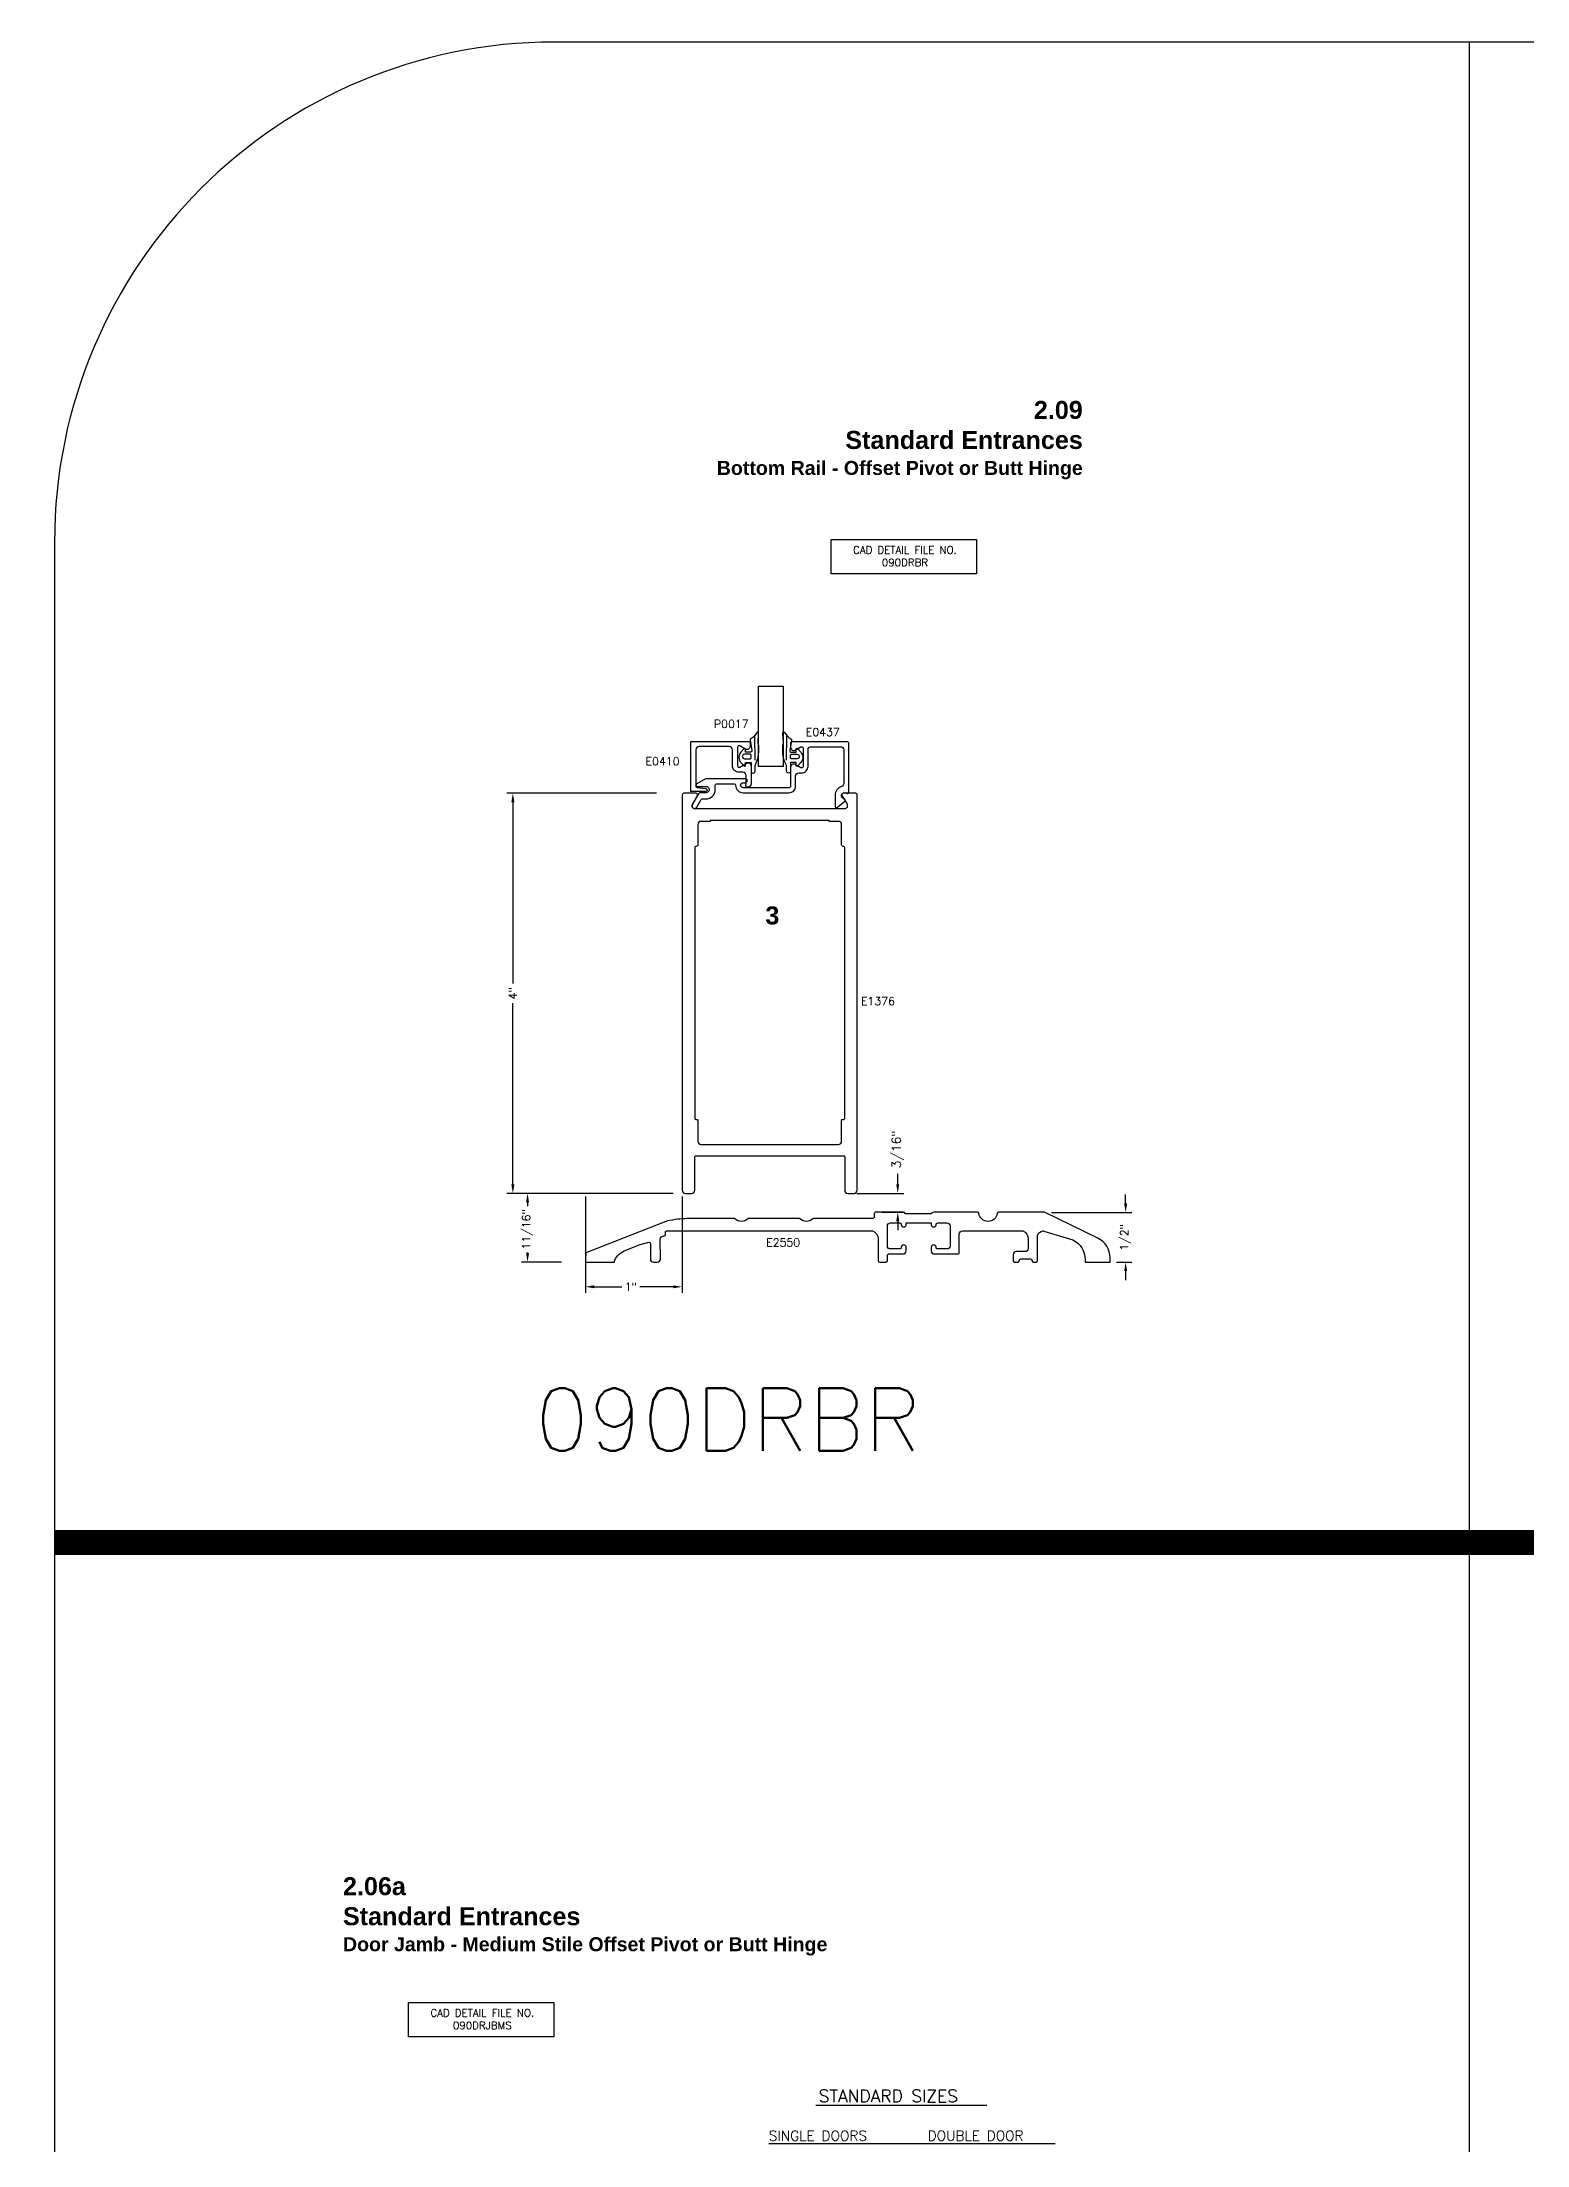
# Model space of a CAD drawing. Extents: x 0 to 130, y 0 to 90.
# Drawn here: x 0.12 to 14.98, y 68.85 to 89.88 of the extents above; entities that cross this region are included whole.
import ezdxf

# ---------------------------------------------------------------- set-up
doc = ezdxf.new("R2010")
doc.units = 0
doc.header["$MEASUREMENT"] = 0
doc.header["$PDMODE"] = 3
doc.layers.get('DEFPOINTS').update_dxf_attribs({"linetype": 'CONTINUOUS'})
for name, color, linetype in [('R-ANNO-DIMS', 3, 'CONTINUOUS'), ('R-ANNO-TEXT', 6, 'CONTINUOUS'), ('R-DET1', 4, 'CONTINUOUS'), ('R-DET2', 2, 'CONTINUOUS'), ('R-DET3', 5, 'CONTINUOUS'), ('R-OTLN', 1, 'CONTINUOUS'), ('TITLE', 7, 'CONTINUOUS')]:
    doc.layers.add(name, color=color, linetype=linetype)
doc.styles.get("Standard").update_dxf_attribs({"font": 'simplex'})
doc.dimstyles.new('1X', dxfattribs={"dimscale": 0, "dimtxt": 0.08, "dimasz": 0.09, "dimexe": 0.062, "dimexo": 0.062, "dimgap": 0.045, "dimtad": 0, "dimdec": 4, "dimzin": 4, "dimtxsty": 'STANDARD', "dimcen": 0, "dimazin": 3, "dimtp": 0.02, "dimtfac": 1, "dimtdec": 4, "dimtofl": 0, "dimtmove": 0, "dimatfit": 3, "dimtolj": 1, "dimtzin": 4})

# ---------------------------------------------------------------- blocks, each defined once
blk = doc.blocks.new('*D150')
at = {"layer": 'DEFPOINTS', "color": 0}
for p in [(6.499, 78.368), (4.982, 77.681), (5.383, 77.681)]:
    blk.add_point(p, dxfattribs=at)
at = {"layer": 'R-ANNO-DIMS', "color": 0}
for p, q in [((6.437, 78.368), (4.92, 78.368)), ((4.982, 78.278), (4.982, 78.241)), ((5.321, 77.681), (4.92, 77.681)), ((4.982, 77.771), (4.982, 77.778))]:
    blk.add_line(p, q, dxfattribs=at)
for points in [[(4.967, 78.278), (4.997, 78.278), (4.982, 78.368)], [(4.967, 77.771), (4.997, 77.771), (4.982, 77.681)]]:
    blk.add_solid(points, dxfattribs=at)
at = {"layer": 'R-ANNO-DIMS', "color": 0, "insert": (4.982, 78.009), "char_height": 0.08, "attachment_point": 5, "rotation": 90}
blk.add_mtext('\\A1;11/16"', dxfattribs=at)
blk = doc.blocks.new('*D151')
at = {"layer": 'DEFPOINTS', "color": 0}
for p in [(4.835, 82.368), (6.335, 82.368), (6.351, 78.368)]:
    blk.add_point(p, dxfattribs=at)
at = {"layer": 'R-ANNO-DIMS', "color": 0}
for p, q in [((6.273, 82.368), (4.773, 82.368)), ((4.835, 82.278), (4.835, 80.466)), ((4.835, 78.458), (4.835, 80.27)), ((6.289, 78.368), (4.773, 78.368))]:
    blk.add_line(p, q, dxfattribs=at)
for points in [[(4.82, 82.278), (4.85, 82.278), (4.835, 82.368)], [(4.82, 78.458), (4.85, 78.458), (4.835, 78.368)]]:
    blk.add_solid(points, dxfattribs=at)
at = {"layer": 'R-ANNO-DIMS', "color": 0, "insert": (4.835, 80.368), "char_height": 0.08, "attachment_point": 5, "rotation": 90}
blk.add_mtext('\\A1;4"', dxfattribs=at)
blk = doc.blocks.new('S')
at = {"layer": 'R-DET2'}
for p, q in [((4.542, 7.201), (4.542, 8.004)), ((4.542, 8.004), (4.792, 8.004)), ((4.792, 7.201), (4.792, 8.004)), ((4.792, 7.201), (4.542, 7.201))]:
    blk.add_line(p, q, dxfattribs=at)
blk = doc.blocks.new('GLASS')
at = {"layer": 'R-DET2'}
blk.add_blockref('S', (-4.542, -7.201), dxfattribs=at)
blk = doc.blocks.new('QUARTER_INCH_GLASS')
at = {"layer": 'R-DET2'}
blk.add_blockref('GLASS', (0, 0), dxfattribs=at)
blk = doc.blocks.new('1-4_P0017')
at = {"layer": 'R-DET2'}
for points in [[(-0.127, 0.093), (-0.131, 0.191, -0.280474), (-0.115, 0.201, 0.169063), (-0.053, 0.132, -0.378809), (-0.045, 0.121), (-0.064, 0.016, 0.346242), (-0.054, 0), (0, 0), (0.001, 0.03, -0.608656), (0.014, 0.036), (0.047, -0.001, -0.378617), (0.047, -0.104), (0.014, -0.141, -0.608656), (0.001, -0.135), (0, -0.105), (-0.055, -0.105), (-0.055, -0.19, -1), (-0.095, -0.19), (-0.095, -0.135, -0.175364)], [(0.032, -0.051, -0.341999), (0.012, -0.066), (-0.047, -0.066, -0.414214), (-0.055, -0.058), (-0.055, -0.029, -0.414214), (-0.047, -0.021), (0.012, -0.021, -0.341999), (0.032, -0.036, -0.127017)]]:
    blk.add_lwpolyline(points, format="xyb", close=True, dxfattribs=at)
blk.add_lwpolyline([(-0.095, -0.082), (-0.094, 0.158)], dxfattribs=at)
blk = doc.blocks.new('*D152')
at = {"layer": 'DEFPOINTS', "color": 0}
for p in [(10.16, 78.177), (10.965, 78.177), (10.81, 77.681)]:
    blk.add_point(p, dxfattribs=at)
at = {"layer": 'R-ANNO-DIMS', "color": 0}
for p, q in [((10.965, 78.267), (10.965, 78.357)), ((10.222, 78.177), (11.027, 78.177)), ((10.872, 77.681), (11.027, 77.681)), ((10.965, 77.591), (10.965, 77.501))]:
    blk.add_line(p, q, dxfattribs=at)
for points in [[(10.95, 78.267), (10.98, 78.267), (10.965, 78.177)], [(10.95, 77.591), (10.98, 77.591), (10.965, 77.681)]]:
    blk.add_solid(points, dxfattribs=at)
at = {"layer": 'R-ANNO-DIMS', "color": 0, "insert": (10.965, 77.928), "char_height": 0.08, "attachment_point": 5, "rotation": 90}
blk.add_mtext('\\A1;1/2"', dxfattribs=at)
blk = doc.blocks.new('*D153')
at = {"layer": 'DEFPOINTS', "color": 0}
for p in [(5.56, 78.399), (6.529, 78.399), (5.56, 77.434)]:
    blk.add_point(p, dxfattribs=at)
at = {"layer": 'R-ANNO-DIMS', "color": 0}
for p, q in [((5.56, 78.337), (5.56, 77.372)), ((6.529, 78.337), (6.529, 77.372)), ((5.65, 77.434), (5.924, 77.434)), ((6.439, 77.434), (6.106, 77.434))]:
    blk.add_line(p, q, dxfattribs=at)
for points in [[(5.65, 77.449), (5.65, 77.419), (5.56, 77.434)], [(6.439, 77.449), (6.439, 77.419), (6.529, 77.434)]]:
    blk.add_solid(points, dxfattribs=at)
at = {"layer": 'R-ANNO-DIMS', "color": 0, "insert": (6.015, 77.434), "char_height": 0.08, "attachment_point": 5}
blk.add_mtext('\\A1;1"', dxfattribs=at)
blk = doc.blocks.new('*D154')
at = {"layer": 'DEFPOINTS', "color": 0}
for p in [(8.217, 78.368), (8.465, 78.18), (8.685, 78.18)]:
    blk.add_point(p, dxfattribs=at)
at = {"layer": 'R-ANNO-DIMS', "color": 0}
for p, q in [((8.685, 78.458), (8.685, 78.564)), ((8.277, 78.368), (8.745, 78.368)), ((8.525, 78.18), (8.745, 78.18)), ((8.685, 78.09), (8.685, 78))]:
    blk.add_line(p, q, dxfattribs=at)
for points in [[(8.67, 78.458), (8.7, 78.458), (8.685, 78.368)], [(8.67, 78.09), (8.7, 78.09), (8.685, 78.18)]]:
    blk.add_solid(points, dxfattribs=at)
at = {"layer": 'R-ANNO-DIMS', "color": 0, "insert": (8.685, 78.808), "char_height": 0.09, "attachment_point": 5, "rotation": 90}
blk.add_mtext('\\A1;3/16"', dxfattribs=at)

msp = doc.modelspace()

# ---------------------------------------------------------------- linework, layer by layer
at = {"layer": 'R-ANNO-TEXT'}
for p, q in [((7.8660697, 69.2527325), (9.5762306, 69.2527325)), ((7.3957755, 68.8681165), (10.260295, 68.8681165))]:
    msp.add_line(p, q, dxfattribs=at)
for points in [[(8.0205998, 84.9039944), (9.4720798, 84.9039944), (9.4720798, 84.5619315), (8.0205998, 84.5619315)], [(3.7925497, 70.2771474), (5.2440297, 70.2771474), (5.2440297, 69.9350846), (3.7925497, 69.9350846)]]:
    msp.add_lwpolyline(points, close=True, dxfattribs=at)
at = {"layer": 'R-DET1'}
for points in [[(7.1791546, 82.4297426, -0.4559911352), (7.1643026, 82.446843), (7.1675386, 82.4697425), (7.1675406, 82.5467813, 0.4142135624), (7.1365406, 82.5777813), (7.0977286, 82.5777811, -0.4157347224), (7.0325396, 82.6429294), (7.0325386, 82.8037426, 0.4142135624), (7.0015386, 82.8347426), (6.6975416, 82.8347426, 0.4142135624), (6.6665416, 82.8037426), (6.6665386, 82.440036, 0.3788668862), (6.6797106, 82.4251478), (6.7653676, 82.4146304, -0.9407073484), (6.7635396, 82.3847424), (6.6165406, 82.3847425), (6.6165406, 82.8847425), (7.20754, 82.8847425), (7.2075416, 82.8374359, -0.5773503096), (7.1610416, 82.8105892), (7.1050396, 82.8429209, 0.5773499476), (7.0825396, 82.8299305), (7.0825396, 82.642781, 0.5773500587), (7.1050396, 82.6297906), (7.1710396, 82.6678958, -0.5773539269), (7.2175401, 82.6410491), (7.21754, 82.4607427, -0.4142112814), (7.18654, 82.4297426), (7.1791546, 82.4297426)], [(7.1373042, 82.3740145), (7.598308, 82.3740145, 0.4142135624), (7.663308, 82.4390145), (7.663308, 82.5410275, -0.4142135624), (7.694308, 82.5720275), (7.723308, 82.5720275, 0.4142135624), (7.788308, 82.6370275), (7.788308, 82.8030135, -0.4142135624), (7.819308, 82.8340135), (8.113303, 82.8340135, -0.4142135624), (8.144303, 82.8030135), (8.144303, 82.4659732, -0.3256627349), (8.1228033, 82.4364648, 0.3256627349), (8.058304, 82.3479396), (8.058304, 82.2395599, 0.6370702608), (8.0829458, 82.2280692), (8.1555869, 82.2890223, 0.4779725156), (8.15529, 82.3045828), (8.1352133, 82.3201637, -0.8690679817), (8.1657244, 82.3734399), (8.1805947, 82.3674966, 0.5305087646), (8.194306, 82.3767824), (8.194306, 82.8690165, 0.4142135624), (8.179306, 82.8840165), (7.628304, 82.8840165, 0.4142135624), (7.613304, 82.8690165), (7.613304, 82.8265192, 0.5773590294), (7.6598047, 82.7996728), (7.7158037, 82.8320058, -0.5773590294), (7.738304, 82.8190156), (7.738304, 82.6370285, -0.5773411719), (7.7158044, 82.6240379), (7.6598033, 82.6563681, 0.5773411719), (7.613304, 82.6295209), (7.613304, 82.4390135, -0.4142135624), (7.598304, 82.4240135), (7.1373066, 82.4240135, -1), (7.1373066, 82.4740165), (7.1593097, 82.4740165, 1), (7.1593097, 82.5140135), (6.7623066, 82.5140135), (6.6756873, 82.464005, 0.7673308308), (6.6831872, 82.4360145), (6.7668373, 82.4360145, -1.0057039516), (6.7671889, 82.3740165), (6.7081886, 82.3740145, 0.2679461651), (6.6951986, 82.3665142), (6.6305375, 82.2545117, 0.9999753426), (6.6738363, 82.2295131), (6.7171411, 82.3045149, -0.2679423533), (6.7301313, 82.3120145), (6.7671917, 82.3120145, 0.4142135624), (6.8601917, 82.4050145), (6.8601917, 82.4490145, -0.4142135624), (6.8751911, 82.4640145), (7.0473051, 82.4640145, -0.4142119352), (7.0623051, 82.4490146, 0.4142119352), (7.1373066, 82.3740135)]]:
    msp.add_lwpolyline(points, format="xyb", dxfattribs=at)
msp.add_lwpolyline([(9.0278012, 78.1694147, -0.2651930726), (9.0150048, 78.1623236), (8.7732059, 78.1623236, -0.2433130296), (8.7610976, 78.168325, 0.2491639954), (8.7398901, 78.1804364), (8.4652063, 78.1804364, 0.4142135624), (8.4502063, 78.1654364), (8.4502063, 78.1329364, -0.4142135624), (8.4352063, 78.1179364), (7.8472688, 78.1179358, 0.1944219694), (7.8368569, 78.1136996, -0.4054904155), (7.7073158, 78.1136996, 0.1950331961), (7.6968688, 78.1179358), (7.1959954, 78.1179358, 0.1950331961), (7.1855484, 78.1136996, -0.4054904155), (7.0560073, 78.1136996, 0.1950331961), (7.0455603, 78.1179358), (6.5913547, 78.11748, 0.0881643195), (6.5810185, 78.1156432, 0.0425844594), (6.3815518, 78.0927839), (5.5759052, 77.7770623, 0.2666574279), (5.5665579, 77.7654111), (5.5600851, 77.7239665), (5.5600851, 77.6951665, 0.4302683561), (5.5750851, 77.6805014), (5.8467345, 77.6805014, -0.2092457694), (5.9484718, 77.7921452), (6.1095201, 77.8558828), (6.1957259, 77.8796718, -0.4064313497), (6.2104433, 77.8646262), (6.2103666, 77.7111664, 0.4241687707), (6.2412689, 77.6805014), (6.2792689, 77.6805014, 0.4219154227), (6.3102689, 77.7111665), (6.3102044, 77.9117208, -0.4142135624), (6.3412044, 77.9427208), (6.3473528, 77.9427208, 0.4142135624), (6.3623528, 77.9577208), (6.3623528, 77.9881694, -0.2079149748), (6.3733198, 77.9929358), (7.6968688, 77.9929358), (8.3900145, 77.9929358), (8.4310262, 77.9929358, -0.338557563), (8.4891744, 77.9120025), (8.4891744, 77.6955014, 0.4142135597), (8.5041744, 77.6805014), (8.5670847, 77.6805014, 0.388767889), (8.5819341, 77.6940013), (8.5819341, 77.7473236, -0.4142135624), (8.5969341, 77.7623236), (8.7389341, 77.7623236, 0.4142135624), (8.7699341, 77.7933236), (8.7699341, 77.8273236, 0.4142135624), (8.7449341, 77.8523236, 0.4142135624), (8.7199341, 77.8273236, -0.4142135624), (8.7049341, 77.8123236), (8.6129341, 77.8123236, -0.4142135624), (8.5819341, 77.8433236), (8.5819341, 78.0413236, -0.4142135624), (8.6129341, 78.0723236), (8.7049341, 78.0723236, -0.4142135624), (8.7199341, 78.0573236, 0.4142135624), (8.7449341, 78.0323236, 0.4142135624), (8.7699341, 78.0573236), (8.7699341, 78.0723236), (9.0199341, 78.0723236), (9.0199341, 78.0573236, 0.4142135624), (9.0449341, 78.0323236, 0.4142135624), (9.0699341, 78.0573236, -0.4142135624), (9.0849341, 78.0723236), (9.1769341, 78.0723236, -0.4142135624), (9.2079341, 78.0413236), (9.2079341, 77.8433236, -0.4142135624), (9.1769341, 77.8123236), (9.0849341, 77.8123236, -0.4142135624), (9.0699341, 77.8273236, 0.4142135624), (9.0449341, 77.8523236, 0.4142135624), (9.0199341, 77.8273236), (9.0199341, 77.7933236, 0.4142135624), (9.0509341, 77.7623236), (9.2859341, 77.7623236, 0.4142135624), (9.3009341, 77.7773236), (9.3009341, 77.9619358, -0.4142135625), (9.3319341, 77.9929358), (9.9359576, 77.9929358, -0.3205925712), (9.9903424, 77.9122957), (9.9903424, 77.8169359, -0.4142135624), (9.9593424, 77.7859359), (9.8704264, 77.7859359, 0.4142135624), (9.8394264, 77.7549359), (9.8394264, 77.6959359, 0.3941771447), (9.8544264, 77.6805015), (9.8869264, 77.6805015, 0.3941771447), (9.9019264, 77.6959359), (9.9019264, 77.6979359, -0.4142135624), (9.9169264, 77.7129359), (10.01263, 77.7129359, -0.4142135624), (10.02763, 77.6979359, 0.3068322275), (10.0426297, 77.6805015), (10.0699833, 77.6805015, 0.3459180989), (10.0833424, 77.6946929), (10.0833424, 77.9453815, -0.3359669074), (10.1380392, 77.9929358, -0.0740090187), (10.1467757, 77.9916355), (10.4376145, 77.9031014, -0.2868483927), (10.5600145, 77.7072014), (10.5600145, 77.6805014), (10.8100145, 77.6805014), (10.8100145, 77.7243014, 0.2865139243), (10.6876145, 77.9203014), (10.1601461, 78.1769747, 0.0818549204), (10.1470145, 78.1804364), (9.6960967, 78.1804364, 0.3739405009), (9.6812421, 78.167519, -0.8695466491), (9.4970468, 78.167519, 0.3739405009), (9.4821922, 78.1804364), (9.0493736, 78.1804364, 0.3098051673)], format="xyb", close=True, dxfattribs=at)
at = {"layer": 'R-OTLN', "linetype": 'CONTINUOUS'}
for points in [[(6.6579327, 82.2120014, -0.5773503456), (6.6310859, 82.2585014), (6.6813154, 82.3455014, 0.5773503456), (6.668325, 82.3680014), (6.544325, 82.3680014, 0.4142135624), (6.529325, 82.3530014), (6.529325, 78.3990014, 0.4142135624), (6.560325, 78.3680014), (6.623325, 78.3680014, 0.4142135624), (6.654325, 78.3990014), (6.654325, 78.7330014, -0.4142135624), (6.664325, 78.7430014), (7.404325, 78.7430014), (8.144325, 78.7430014, -0.4142135624), (8.154325, 78.7330014), (8.154325, 78.3990014, 0.4142135624), (8.185325, 78.3680014), (8.248325, 78.3680014, 0.4142135624), (8.279325, 78.3990014), (8.279325, 82.3530014, 0.4142135624), (8.264325, 82.3680014), (8.1403254, 82.3680014, 0.5773489088), (8.127335, 82.3455015), (8.1775641, 82.2585013, -0.5773489088), (8.1507172, 82.2120014), (7.404325, 82.2120014)], [(6.669325, 81.8370014, 0.4142135624), (6.654325, 81.8220014), (6.654325, 79.1180009, 0.414242852), (6.664326, 79.1080009), (6.675324, 79.108002, -0.414242852), (6.685325, 79.098002), (6.685325, 78.8890014, 0.4142135624), (6.716325, 78.8580014), (7.404325, 78.8580014), (8.092325, 78.8580014, 0.4142135624), (8.123325, 78.8890014), (8.123325, 79.0980014, -0.4142135624), (8.133325, 79.1080014), (8.144325, 79.1080014, 0.4142135624), (8.154325, 79.1180014), (8.154325, 81.8220014, 0.4142135624), (8.139325, 81.8370014), (8.138325, 81.8370014, -0.4142135624), (8.123325, 81.8520014), (8.123325, 82.0560014, 0.4142135624), (8.092325, 82.0870014), (7.998325, 82.0870014), (7.998325, 82.0970014), (7.404325, 82.0970014), (6.810325, 82.0970014), (6.810325, 82.0870014), (6.716325, 82.0870014, 0.4142135624), (6.685325, 82.0560014), (6.685325, 81.8520014, -0.4142135624), (6.670325, 81.8370014)], [(6.669325, 81.8370014, 0.4142135624), (6.654325, 81.8220014), (6.654325, 79.1180009, 0.414242852), (6.664326, 79.1080009), (6.675324, 79.108002, -0.414242852), (6.685325, 79.098002), (6.685325, 78.8890014, 0.4142135624), (6.716325, 78.8580014), (7.404325, 78.8580014), (8.092325, 78.8580014, 0.4142135624), (8.123325, 78.8890014), (8.123325, 79.0980014, -0.4142135624), (8.133325, 79.1080014), (8.144325, 79.1080014, 0.4142135624), (8.154325, 79.1180014), (8.154325, 81.8220014, 0.4142135624), (8.139325, 81.8370014), (8.138325, 81.8370014, -0.4142135624), (8.123325, 81.8520014), (8.123325, 82.0560014, 0.4142135624), (8.092325, 82.0870014), (7.998325, 82.0870014), (7.998325, 82.0970014), (7.404325, 82.0970014), (6.810325, 82.0970014), (6.810325, 82.0870014), (6.716325, 82.0870014, 0.4142135624), (6.685325, 82.0560014), (6.685325, 81.8520014, -0.4142135624), (6.670325, 81.8370014)]]:
    msp.add_lwpolyline(points, format="xyb", close=True, dxfattribs=at)
at = {"layer": 'TITLE'}
for p, q in [((117.9080005, 89.8789502), (5.25, 89.8789502)), ((14.4008628, 89.8789502), (14.4008628, 14.8789502)), ((0.25, 84.8789502), (0.25, 5.25))]:
    msp.add_line(p, q, dxfattribs=at)
at = {"layer": 'TITLE', "const_width": 0.25}
msp.add_lwpolyline([(0.25, 74.8789502), (122.9080005, 74.8789502)], dxfattribs=at)
at = {"layer": 'TITLE'}
msp.add_arc((5.25, 84.8789502), 5, 90, 180, dxfattribs=at)

# ---------------------------------------------------------------- block references
at = {"layer": 'R-DET2'}
msp.add_blockref('QUARTER_INCH_GLASS', (7.2911528, 82.6348719), dxfattribs=at)
at = {"layer": 'R-DET3', "xscale": -1}
msp.add_blockref('1-4_P0017', (7.1625401, 82.7797641), dxfattribs=at)
at = {"layer": 'R-DET3'}
msp.add_blockref('1-4_P0017', (7.668304, 82.7797641), dxfattribs=at)

# ---------------------------------------------------------------- texts
at = {"layer": 'R-ANNO-TEXT'}
for s, height, p in [('STANDARD SIZES', 0.125, (7.8945724, 69.2812226)), ('SINGLE DOORS       DOUBLE DOOR', 0.1, (7.3957755, 68.8966066))]:
    msp.add_text(s, height=height, dxfattribs=at).set_placement(p)
for s, insert, char_height, width, attachment_point in [('CAD DETAIL FILE NO.\\P090DRBR', (8.7572821, 84.8384116), 0.075, 1.875, 2), ('{\\fArial|b1|i0|c0|p34;3}', (7.5008708, 81.2367767, 6.2106922), 0.18, 7.44, 3), ('{\\fArial|b1|i0|c0|p34;3}', (7.5008708, 81.2367767, 6.2106922), 0.18, 7.44, 3), ('CAD DETAIL FILE NO.\\P090DRJBMS', (4.529232, 70.2115647), 0.075, 1.875, 2)]:
    msp.add_mtext(s, dxfattribs=dict(at, insert=insert, char_height=char_height, width=width, attachment_point=attachment_point))
at = {"layer": 'R-ANNO-TEXT', "char_height": 0.08}
for s, insert, attachment_point in [('\\A1;P0017', (7.1925686, 83.0617516), 6), ('\\A1;E0437', (8.1050965, 82.980721), 6), ('\\A1;E0410', (6.5025196, 82.6884322), 6), ('E1376', (8.3179595, 80.2898159), 4), ('E1376', (8.3179595, 80.2898159), 4), ('\\A1;E2550', (7.3690474, 77.8767405), 4)]:
    msp.add_mtext(s, dxfattribs=dict(at, insert=insert, attachment_point=attachment_point))
at = {"layer": 'TITLE'}
msp.add_text('090DRBR', height=0.625, dxfattribs=at).set_placement((5.0589351, 75.7949808))
at = {"layer": 'TITLE', "char_height": 0.18, "width": 7.44}
for s, insert, attachment_point in [('{\\fArial|b1|i0|c0|p34;2.09\\PStandard Entrances\\P\\H0.7778x;Bottom Rail - Offset Pivot or Butt Hinge}', (10.5361659, 86.2909653, 6.2106922), 3), ('{\\fArial|b1|i0|c0|p34;2.06a\\PStandard Entrances\\P\\H0.7778x;Door Jamb - Medium Stile Offset Pivot or Butt Hinge}', (3.1353915, 71.5310437, 6.2106922), 1)]:
    msp.add_mtext(s, dxfattribs=dict(at, insert=insert, attachment_point=attachment_point))

# ---------------------------------------------------------------- dimensions: what is measured, and where the dimension line sits
at = {"layer": 'R-ANNO-DIMS'}
dim = msp.add_linear_dim(base=(4.8346849, 82.3680014), p1=(6.3512562, 78.3680014), p2=(6.3352562, 82.3680014), angle=90, dimstyle='1X', override={"dimscale": 1, "dimpost": '"'}, dxfattribs=at)
dim.commit()
dim.dimension.update_dxf_attribs({"geometry": '*D151', "text_midpoint": (4.8346849, 80.3680014)})
for base, p1, p2, override, picture, middle in [((8.68502975, 78.18043636), (8.21682499, 78.3680014), (8.46520626, 78.18043636), {"dimscale": 1, "dimtxt": 0.09, "dimexe": 0.06, "dimexo": 0.06, "dimgap": 0.06, "dimdec": 5, "dimpost": '"', "dimadec": 2, "dimazin": 2}, '*D154', (8.68502975, 78.8080014)), ((4.9819349, 77.6805014), (6.4985062, 78.3680014), (5.3827562, 77.6805014), {"dimscale": 1, "dimpost": '"'}, '*D150', (4.9819349, 78.0094984)), ((10.9650682, 78.1769747), (10.8100145, 77.6805014), (10.1601461, 78.1769747), {"dimscale": 1, "dimpost": '"'}, '*D152', (10.9650682, 77.9279755))]:
    dim = msp.add_linear_dim(base=base, p1=p1, p2=p2, angle=90, dimstyle='1X', override=override, dxfattribs=at)
    dim.commit()
    dim.dimension.update_dxf_attribs({"geometry": picture, "text_midpoint": middle, "dimtype": 160})
dim = msp.add_linear_dim(base=(5.559825, 77.433602), p1=(6.529325, 78.3990014), p2=(5.559825, 78.3990014), dimstyle='1X', override={"dimscale": 1, "dimpost": '"'}, dxfattribs=at)
dim.commit()
dim.dimension.update_dxf_attribs({"geometry": '*D153', "text_midpoint": (6.014799, 77.433602), "dimtype": 160})

doc.saveas('drawing.dxf')
